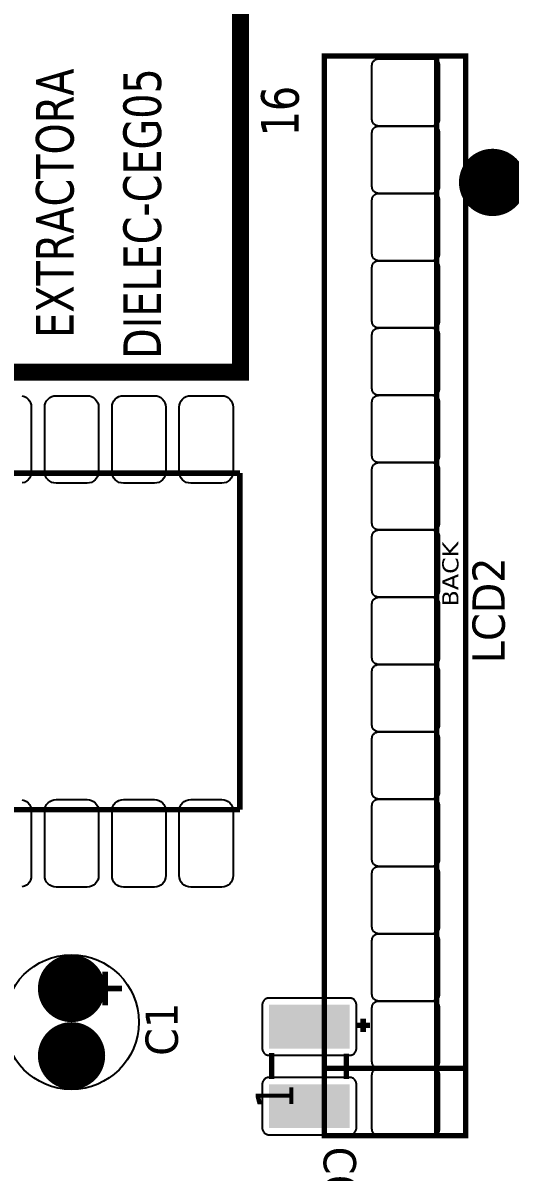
# Model space of a CAD drawing. Header units: millimetres. Extents: x 123.5 to 144.3, y 105.4 to 121.6.
# Drawn here: x 129.237 to 130.323, y 110.356 to 112.917 of the extents above; entities that cross this region are included whole.
import ezdxf

# ---------------------------------------------------------------- set-up
doc = ezdxf.new("R2010")
doc.units = ezdxf.units.MM
doc.layers.add('DESC', color=250, linetype='Continuous')
doc.styles.get("Standard").update_dxf_attribs({"font": 'tahoma.ttf'})

# ---------------------------------------------------------------- blocks, each defined once
blk = doc.blocks.new('RPAD')
blk.add_trace([(-0.5, -0.5), (-0.5, 0.5), (0.5, -0.5), (0.5, 0.5)])
blk = doc.blocks.new('EPAD')
at = {"const_width": 0.5}
blk.add_lwpolyline([(-0.25, 0, 1), (0.25, 0, 1)], format="xyb", close=True, dxfattribs=at)
blk = doc.blocks.new('CEGHV2')
for points, const_width in [([(127.9693, 113.5557), (127.9693, 111.5557)], 0.008), ([(127.9693, 113.5557), (127.9693, 111.5557)], 0.008), ([(127.9693, 113.5557), (127.9693, 111.5557)], 0.008), ([(128.4693, 113.5557), (128.4693, 111.5557)], 0.008), ([(128.4693, 113.5557), (128.4693, 111.5557)], 0.008), ([(128.4693, 113.5557), (128.4693, 111.5557)], 0.008), ([(128.6193, 111.5547), (129.2493, 111.5547), (129.2493, 111.9721), (128.6193, 111.9721), (128.6193, 111.5547)], 0.025), ([(128.6193, 111.5547), (129.2493, 111.5547), (129.2493, 111.9721), (128.6193, 111.9721), (128.6193, 111.5547)], 0.025), ([(128.6193, 111.5547), (129.2493, 111.5547), (129.2493, 111.9721), (128.6193, 111.9721), (128.6193, 111.5547)], 0.025), ([(127.7036, 111.7309), (127.7036, 111.7809)], 0.008), ([(127.7036, 111.7309), (127.7036, 111.7809)], 0.008), ([(127.7036, 111.7309), (127.7036, 111.7809)], 0.008), ([(127.7286, 111.7559), (127.6786, 111.7559)], 0.008), ([(127.7286, 111.7559), (127.6786, 111.7559)], 0.008), ([(127.7286, 111.7559), (127.6786, 111.7559)], 0.008), ([(128.4693, 111.5557), (127.9693, 111.5557)], 0.008), ([(128.4693, 111.5557), (127.9693, 111.5557)], 0.008), ([(128.4693, 111.5557), (127.9693, 111.5557)], 0.008), ([(127.5689, 111.5084), (127.6079, 111.5084)], 0.008), ([(127.5689, 111.5084), (127.6079, 111.5084)], 0.008), ([(127.5689, 111.5084), (127.6079, 111.5084)], 0.008), ([(127.485, 111.2199), (129.089, 111.2199), (129.089, 111.4301), (127.485, 111.4301), (127.485, 111.2199)], 0.008), ([(127.485, 111.2199), (129.089, 111.2199), (129.089, 111.4301), (127.485, 111.4301), (127.485, 111.2199)], 0.008), ([(127.485, 111.2199), (129.089, 111.2199), (129.089, 111.4301), (127.485, 111.4301), (127.485, 111.2199)], 0.008), ([(127.585, 111.4262), (127.585, 111.2238)], 0.008), ([(127.585, 111.4262), (127.585, 111.2238)], 0.008), ([(127.585, 111.4262), (127.585, 111.2238)], 0.008), ([(127.5689, 111.3974), (127.6069, 111.3974)], 0.008), ([(127.5689, 111.3974), (127.6069, 111.3974)], 0.008), ([(127.5689, 111.3974), (127.6069, 111.3974)], 0.008), ([(127.6489, 111.3824), (127.6489, 111.3624)], 0.008), ([(127.6489, 111.3824), (127.6489, 111.3624)], 0.008), ([(127.6489, 111.3824), (127.6489, 111.3624)], 0.008), ([(127.6389, 111.3724), (127.6589, 111.3724)], 0.008), ([(127.6389, 111.3724), (127.6589, 111.3724)], 0.008), ([(127.6389, 111.3724), (127.6589, 111.3724)], 0.008), ([(127.4878, 111.2632), (129.0862, 111.2632)], 0.008), ([(127.4878, 111.2632), (129.0862, 111.2632)], 0.008), ([(127.4878, 111.2632), (129.0862, 111.2632)], 0.008)]:
    blk.add_lwpolyline(points, dxfattribs=dict(const_width=const_width))
for points in [[(127.984, 111.8792), (127.983, 111.876), (127.9815, 111.8731), (127.9794, 111.8706), (127.9769, 111.8686), (127.974, 111.867), (127.9708, 111.866), (127.9673, 111.8657), (127.8713, 111.8657), (127.8678, 111.866), (127.8646, 111.867), (127.8617, 111.8686), (127.8592, 111.8706), (127.8572, 111.8731), (127.8556, 111.876), (127.8547, 111.8792)], [(128.584, 111.8792), (128.583, 111.876), (128.5815, 111.8731), (128.5794, 111.8706), (128.5769, 111.8686), (128.574, 111.867), (128.5708, 111.866), (128.5673, 111.8657), (128.4713, 111.8657), (128.4678, 111.866), (128.4646, 111.867), (128.4617, 111.8686), (128.4592, 111.8706), (128.4572, 111.8731), (128.4556, 111.876), (128.4547, 111.8792)]]:
    blk.add_lwpolyline(points)
for points in [[(127.9843, 111.8287), (127.9843, 111.7827), (127.984, 111.7792), (127.983, 111.776), (127.9815, 111.7731), (127.9794, 111.7706), (127.9769, 111.7686), (127.974, 111.767), (127.9708, 111.766), (127.9673, 111.7657), (127.8713, 111.7657), (127.8678, 111.766), (127.8646, 111.767), (127.8617, 111.7686), (127.8592, 111.7706), (127.8572, 111.7731), (127.8556, 111.776), (127.8547, 111.7792), (127.8543, 111.7827), (127.8543, 111.8287), (127.8547, 111.8322), (127.8556, 111.8354), (127.8572, 111.8383), (127.8592, 111.8408), (127.8617, 111.8429), (127.8646, 111.8444), (127.8678, 111.8454), (127.8713, 111.8457), (127.9673, 111.8457), (127.9708, 111.8454), (127.974, 111.8444), (127.9769, 111.8429), (127.9794, 111.8408), (127.9815, 111.8383), (127.983, 111.8354), (127.984, 111.8322), (127.9843, 111.8287)], [(128.4543, 111.7827), (128.4543, 111.8287), (128.4547, 111.8322), (128.4556, 111.8354), (128.4572, 111.8383), (128.4592, 111.8408), (128.4617, 111.8429), (128.4646, 111.8444), (128.4678, 111.8454), (128.4713, 111.8457), (128.5673, 111.8457), (128.5708, 111.8454), (128.574, 111.8444), (128.5769, 111.8429), (128.5794, 111.8408), (128.5815, 111.8383), (128.583, 111.8354), (128.584, 111.8322), (128.5843, 111.8287), (128.5843, 111.7827), (128.584, 111.7792), (128.583, 111.776), (128.5815, 111.7731), (128.5794, 111.7706), (128.5769, 111.7686), (128.574, 111.767), (128.5708, 111.766), (128.5673, 111.7657), (128.4713, 111.7657), (128.4678, 111.766), (128.4646, 111.767), (128.4617, 111.7686), (128.4592, 111.7706), (128.4572, 111.7731), (128.4556, 111.776), (128.4547, 111.7792), (128.4543, 111.7827)], [(127.9843, 111.7287), (127.9843, 111.6827), (127.984, 111.6792), (127.983, 111.676), (127.9815, 111.6731), (127.9794, 111.6706), (127.9769, 111.6686), (127.974, 111.667), (127.9708, 111.666), (127.9673, 111.6657), (127.8713, 111.6657), (127.8678, 111.666), (127.8646, 111.667), (127.8617, 111.6686), (127.8592, 111.6706), (127.8572, 111.6731), (127.8556, 111.676), (127.8547, 111.6792), (127.8543, 111.6827), (127.8543, 111.7287), (127.8547, 111.7322), (127.8556, 111.7354), (127.8572, 111.7383), (127.8592, 111.7408), (127.8617, 111.7429), (127.8646, 111.7444), (127.8678, 111.7454), (127.8713, 111.7457), (127.9673, 111.7457), (127.9708, 111.7454), (127.974, 111.7444), (127.9769, 111.7429), (127.9794, 111.7408), (127.9815, 111.7383), (127.983, 111.7354), (127.984, 111.7322), (127.9843, 111.7287)], [(128.4543, 111.6827), (128.4543, 111.7287), (128.4547, 111.7322), (128.4556, 111.7354), (128.4572, 111.7383), (128.4592, 111.7408), (128.4617, 111.7429), (128.4646, 111.7444), (128.4678, 111.7454), (128.4713, 111.7457), (128.5673, 111.7457), (128.5708, 111.7454), (128.574, 111.7444), (128.5769, 111.7429), (128.5794, 111.7408), (128.5815, 111.7383), (128.583, 111.7354), (128.584, 111.7322), (128.5843, 111.7287), (128.5843, 111.6827), (128.584, 111.6792), (128.583, 111.676), (128.5815, 111.6731), (128.5794, 111.6706), (128.5769, 111.6686), (128.574, 111.667), (128.5708, 111.666), (128.5673, 111.6657), (128.4713, 111.6657), (128.4678, 111.666), (128.4646, 111.667), (128.4617, 111.6686), (128.4592, 111.6706), (128.4572, 111.6731), (128.4556, 111.676), (128.4547, 111.6792), (128.4543, 111.6827)], [(127.9843, 111.6287), (127.9843, 111.5827), (127.984, 111.5792), (127.983, 111.576), (127.9815, 111.5731), (127.9794, 111.5706), (127.9769, 111.5686), (127.974, 111.567), (127.9708, 111.566), (127.9673, 111.5657), (127.8713, 111.5657), (127.8678, 111.566), (127.8646, 111.567), (127.8617, 111.5686), (127.8592, 111.5706), (127.8572, 111.5731), (127.8556, 111.576), (127.8547, 111.5792), (127.8543, 111.5827), (127.8543, 111.6287), (127.8547, 111.6322), (127.8556, 111.6354), (127.8572, 111.6383), (127.8592, 111.6408), (127.8617, 111.6429), (127.8646, 111.6444), (127.8678, 111.6454), (127.8713, 111.6457), (127.9673, 111.6457), (127.9708, 111.6454), (127.974, 111.6444), (127.9769, 111.6429), (127.9794, 111.6408), (127.9815, 111.6383), (127.983, 111.6354), (127.984, 111.6322), (127.9843, 111.6287)], [(128.4543, 111.5827), (128.4543, 111.6287), (128.4547, 111.6322), (128.4556, 111.6354), (128.4572, 111.6383), (128.4592, 111.6408), (128.4617, 111.6429), (128.4646, 111.6444), (128.4678, 111.6454), (128.4713, 111.6457), (128.5673, 111.6457), (128.5708, 111.6454), (128.574, 111.6444), (128.5769, 111.6429), (128.5794, 111.6408), (128.5815, 111.6383), (128.583, 111.6354), (128.584, 111.6322), (128.5843, 111.6287), (128.5843, 111.5827), (128.584, 111.5792), (128.583, 111.576), (128.5815, 111.5731), (128.5794, 111.5706), (128.5769, 111.5686), (128.574, 111.567), (128.5708, 111.566), (128.5673, 111.5657), (128.4713, 111.5657), (128.4678, 111.566), (128.4646, 111.567), (128.4617, 111.5686), (128.4592, 111.5706), (128.4572, 111.5731), (128.4556, 111.576), (128.4547, 111.5792), (128.4543, 111.5827)], [(127.4964, 111.3824), (127.5614, 111.3824), (127.5624, 111.3824), (127.5634, 111.3826), (127.5644, 111.3828), (127.5653, 111.3832), (127.5662, 111.3836), (127.567, 111.3841), (127.5678, 111.3846), (127.5685, 111.3853), (127.5691, 111.386), (127.5697, 111.3868), (127.5702, 111.3876), (127.5706, 111.3885), (127.5709, 111.3894), (127.5712, 111.3903), (127.5713, 111.3913), (127.5714, 111.3924), (127.5714, 111.5124), (127.5713, 111.5134), (127.5712, 111.5144), (127.5709, 111.5154), (127.5706, 111.5163), (127.5702, 111.5172), (127.5697, 111.518), (127.5691, 111.5188), (127.5685, 111.5195), (127.5678, 111.5201), (127.567, 111.5207), (127.5662, 111.5212), (127.5653, 111.5216), (127.5644, 111.5219), (127.5634, 111.5222), (127.5624, 111.5223), (127.5614, 111.5224), (127.4964, 111.5224), (127.4953, 111.5223), (127.4943, 111.5222), (127.4934, 111.5219), (127.4925, 111.5216), (127.4916, 111.5212), (127.4908, 111.5207), (127.49, 111.5201), (127.4893, 111.5195), (127.4886, 111.5188), (127.4881, 111.518), (127.4876, 111.5172), (127.4872, 111.5163), (127.4868, 111.5154), (127.4866, 111.5144), (127.4864, 111.5134), (127.4864, 111.5124), (127.4864, 111.3924), (127.4864, 111.3913), (127.4866, 111.3903), (127.4868, 111.3894), (127.4872, 111.3885), (127.4876, 111.3876), (127.4881, 111.3868), (127.4886, 111.386), (127.4893, 111.3853), (127.49, 111.3846), (127.4908, 111.3841), (127.4916, 111.3836), (127.4925, 111.3832), (127.4934, 111.3828), (127.4943, 111.3826), (127.4953, 111.3824), (127.4964, 111.3824)], [(127.6144, 111.3824), (127.6794, 111.3824), (127.6804, 111.3824), (127.6814, 111.3826), (127.6824, 111.3828), (127.6833, 111.3832), (127.6842, 111.3836), (127.685, 111.3841), (127.6858, 111.3846), (127.6865, 111.3853), (127.6871, 111.386), (127.6877, 111.3868), (127.6882, 111.3876), (127.6886, 111.3885), (127.6889, 111.3894), (127.6892, 111.3903), (127.6893, 111.3913), (127.6894, 111.3924), (127.6894, 111.5124), (127.6893, 111.5134), (127.6892, 111.5144), (127.6889, 111.5154), (127.6886, 111.5163), (127.6882, 111.5172), (127.6877, 111.518), (127.6871, 111.5188), (127.6865, 111.5195), (127.6858, 111.5201), (127.685, 111.5207), (127.6842, 111.5212), (127.6833, 111.5216), (127.6824, 111.5219), (127.6814, 111.5222), (127.6804, 111.5223), (127.6794, 111.5224), (127.6144, 111.5224), (127.6133, 111.5223), (127.6123, 111.5222), (127.6114, 111.5219), (127.6105, 111.5216), (127.6096, 111.5212), (127.6088, 111.5207), (127.608, 111.5201), (127.6073, 111.5195), (127.6066, 111.5188), (127.6061, 111.518), (127.6056, 111.5172), (127.6052, 111.5163), (127.6048, 111.5154), (127.6046, 111.5144), (127.6044, 111.5134), (127.6044, 111.5124), (127.6044, 111.3924), (127.6044, 111.3913), (127.6046, 111.3903), (127.6048, 111.3894), (127.6052, 111.3885), (127.6056, 111.3876), (127.6061, 111.3868), (127.6066, 111.386), (127.6073, 111.3853), (127.608, 111.3846), (127.6088, 111.3841), (127.6096, 111.3836), (127.6105, 111.3832), (127.6114, 111.3828), (127.6123, 111.3826), (127.6133, 111.3824), (127.6144, 111.3824)], [(127.495, 111.3593), (127.575, 111.3593), (127.576, 111.3592), (127.577, 111.3591), (127.578, 111.3588), (127.5789, 111.3585), (127.5798, 111.3581), (127.5806, 111.3576), (127.5814, 111.357), (127.5821, 111.3564), (127.5827, 111.3557), (127.5833, 111.3549), (127.5838, 111.3541), (127.5842, 111.3532), (127.5846, 111.3523), (127.5848, 111.3513), (127.5849, 111.3503), (127.585, 111.3493), (127.585, 111.2693), (127.5849, 111.2682), (127.5848, 111.2672), (127.5846, 111.2662), (127.5842, 111.2653), (127.5838, 111.2644), (127.5833, 111.2636), (127.5827, 111.2629), (127.5821, 111.2621), (127.5814, 111.2615), (127.5806, 111.2609), (127.5798, 111.2604), (127.5789, 111.26), (127.578, 111.2597), (127.577, 111.2595), (127.576, 111.2593), (127.575, 111.2593), (127.495, 111.2593), (127.494, 111.2593), (127.493, 111.2595), (127.492, 111.2597), (127.4911, 111.26), (127.4902, 111.2604), (127.4894, 111.2609), (127.4886, 111.2615), (127.4879, 111.2621), (127.4872, 111.2629), (127.4867, 111.2636), (127.4862, 111.2644), (127.4858, 111.2653), (127.4854, 111.2662), (127.4852, 111.2672), (127.485, 111.2682), (127.485, 111.2693), (127.485, 111.3493), (127.485, 111.3503), (127.4852, 111.3513), (127.4854, 111.3523), (127.4858, 111.3532), (127.4862, 111.3541), (127.4867, 111.3549), (127.4872, 111.3557), (127.4879, 111.3564), (127.4886, 111.357), (127.4894, 111.3576), (127.4902, 111.3581), (127.4911, 111.3585), (127.492, 111.3588), (127.493, 111.3591), (127.494, 111.3592), (127.495, 111.3593)], [(127.595, 111.3593), (127.675, 111.3593), (127.676, 111.3592), (127.677, 111.3591), (127.678, 111.3588), (127.6789, 111.3585), (127.6798, 111.3581), (127.6806, 111.3576), (127.6814, 111.357), (127.6821, 111.3564), (127.6827, 111.3557), (127.6833, 111.3549), (127.6838, 111.3541), (127.6842, 111.3532), (127.6846, 111.3523), (127.6848, 111.3513), (127.6849, 111.3503), (127.685, 111.3493), (127.685, 111.2693), (127.6849, 111.2682), (127.6848, 111.2672), (127.6846, 111.2662), (127.6842, 111.2653), (127.6838, 111.2644), (127.6833, 111.2636), (127.6827, 111.2629), (127.6821, 111.2621), (127.6814, 111.2615), (127.6806, 111.2609), (127.6798, 111.2604), (127.6789, 111.26), (127.678, 111.2597), (127.677, 111.2595), (127.676, 111.2593), (127.675, 111.2593), (127.595, 111.2593), (127.594, 111.2593), (127.593, 111.2595), (127.592, 111.2597), (127.5911, 111.26), (127.5902, 111.2604), (127.5894, 111.2609), (127.5886, 111.2615), (127.5879, 111.2621), (127.5872, 111.2629), (127.5867, 111.2636), (127.5862, 111.2644), (127.5858, 111.2653), (127.5854, 111.2662), (127.5852, 111.2672), (127.585, 111.2682), (127.585, 111.2693), (127.585, 111.3493), (127.585, 111.3503), (127.5852, 111.3513), (127.5854, 111.3523), (127.5858, 111.3532), (127.5862, 111.3541), (127.5867, 111.3549), (127.5872, 111.3557), (127.5879, 111.3564), (127.5886, 111.357), (127.5894, 111.3576), (127.5902, 111.3581), (127.5911, 111.3585), (127.592, 111.3588), (127.593, 111.3591), (127.594, 111.3592), (127.595, 111.3593)], [(127.695, 111.3593), (127.775, 111.3593), (127.776, 111.3592), (127.777, 111.3591), (127.778, 111.3588), (127.7789, 111.3585), (127.7798, 111.3581), (127.7806, 111.3576), (127.7814, 111.357), (127.7821, 111.3564), (127.7827, 111.3557), (127.7833, 111.3549), (127.7838, 111.3541), (127.7842, 111.3532), (127.7846, 111.3523), (127.7848, 111.3513), (127.7849, 111.3503), (127.785, 111.3493), (127.785, 111.2693), (127.7849, 111.2682), (127.7848, 111.2672), (127.7846, 111.2662), (127.7842, 111.2653), (127.7838, 111.2644), (127.7833, 111.2636), (127.7827, 111.2629), (127.7821, 111.2621), (127.7814, 111.2615), (127.7806, 111.2609), (127.7798, 111.2604), (127.7789, 111.26), (127.778, 111.2597), (127.777, 111.2595), (127.776, 111.2593), (127.775, 111.2593), (127.695, 111.2593), (127.694, 111.2593), (127.693, 111.2595), (127.692, 111.2597), (127.6911, 111.26), (127.6902, 111.2604), (127.6894, 111.2609), (127.6886, 111.2615), (127.6879, 111.2621), (127.6872, 111.2629), (127.6867, 111.2636), (127.6862, 111.2644), (127.6858, 111.2653), (127.6854, 111.2662), (127.6852, 111.2672), (127.685, 111.2682), (127.685, 111.2693), (127.685, 111.3493), (127.685, 111.3503), (127.6852, 111.3513), (127.6854, 111.3523), (127.6858, 111.3532), (127.6862, 111.3541), (127.6867, 111.3549), (127.6872, 111.3557), (127.6879, 111.3564), (127.6886, 111.357), (127.6894, 111.3576), (127.6902, 111.3581), (127.6911, 111.3585), (127.692, 111.3588), (127.693, 111.3591), (127.694, 111.3592), (127.695, 111.3593)], [(127.795, 111.3593), (127.875, 111.3593), (127.876, 111.3592), (127.877, 111.3591), (127.878, 111.3588), (127.8789, 111.3585), (127.8798, 111.3581), (127.8806, 111.3576), (127.8814, 111.357), (127.8821, 111.3564), (127.8827, 111.3557), (127.8833, 111.3549), (127.8838, 111.3541), (127.8842, 111.3532), (127.8846, 111.3523), (127.8848, 111.3513), (127.8849, 111.3503), (127.885, 111.3493), (127.885, 111.2693), (127.8849, 111.2682), (127.8848, 111.2672), (127.8846, 111.2662), (127.8842, 111.2653), (127.8838, 111.2644), (127.8833, 111.2636), (127.8827, 111.2629), (127.8821, 111.2621), (127.8814, 111.2615), (127.8806, 111.2609), (127.8798, 111.2604), (127.8789, 111.26), (127.878, 111.2597), (127.877, 111.2595), (127.876, 111.2593), (127.875, 111.2593), (127.795, 111.2593), (127.794, 111.2593), (127.793, 111.2595), (127.792, 111.2597), (127.7911, 111.26), (127.7902, 111.2604), (127.7894, 111.2609), (127.7886, 111.2615), (127.7879, 111.2621), (127.7872, 111.2629), (127.7867, 111.2636), (127.7862, 111.2644), (127.7858, 111.2653), (127.7854, 111.2662), (127.7852, 111.2672), (127.785, 111.2682), (127.785, 111.2693), (127.785, 111.3493), (127.785, 111.3503), (127.7852, 111.3513), (127.7854, 111.3523), (127.7858, 111.3532), (127.7862, 111.3541), (127.7867, 111.3549), (127.7872, 111.3557), (127.7879, 111.3564), (127.7886, 111.357), (127.7894, 111.3576), (127.7902, 111.3581), (127.7911, 111.3585), (127.792, 111.3588), (127.793, 111.3591), (127.794, 111.3592), (127.795, 111.3593)], [(127.895, 111.3593), (127.975, 111.3593), (127.976, 111.3592), (127.977, 111.3591), (127.978, 111.3588), (127.9789, 111.3585), (127.9798, 111.3581), (127.9806, 111.3576), (127.9814, 111.357), (127.9821, 111.3564), (127.9827, 111.3557), (127.9833, 111.3549), (127.9838, 111.3541), (127.9842, 111.3532), (127.9846, 111.3523), (127.9848, 111.3513), (127.9849, 111.3503), (127.985, 111.3493), (127.985, 111.2693), (127.9849, 111.2682), (127.9848, 111.2672), (127.9846, 111.2662), (127.9842, 111.2653), (127.9838, 111.2644), (127.9833, 111.2636), (127.9827, 111.2629), (127.9821, 111.2621), (127.9814, 111.2615), (127.9806, 111.2609), (127.9798, 111.2604), (127.9789, 111.26), (127.978, 111.2597), (127.977, 111.2595), (127.976, 111.2593), (127.975, 111.2593), (127.895, 111.2593), (127.894, 111.2593), (127.893, 111.2595), (127.892, 111.2597), (127.8911, 111.26), (127.8902, 111.2604), (127.8894, 111.2609), (127.8886, 111.2615), (127.8879, 111.2621), (127.8872, 111.2629), (127.8867, 111.2636), (127.8862, 111.2644), (127.8858, 111.2653), (127.8854, 111.2662), (127.8852, 111.2672), (127.885, 111.2682), (127.885, 111.2693), (127.885, 111.3493), (127.885, 111.3503), (127.8852, 111.3513), (127.8854, 111.3523), (127.8858, 111.3532), (127.8862, 111.3541), (127.8867, 111.3549), (127.8872, 111.3557), (127.8879, 111.3564), (127.8886, 111.357), (127.8894, 111.3576), (127.8902, 111.3581), (127.8911, 111.3585), (127.892, 111.3588), (127.893, 111.3591), (127.894, 111.3592), (127.895, 111.3593)], [(127.995, 111.3593), (128.075, 111.3593), (128.076, 111.3592), (128.077, 111.3591), (128.078, 111.3588), (128.0789, 111.3585), (128.0798, 111.3581), (128.0806, 111.3576), (128.0814, 111.357), (128.0821, 111.3564), (128.0827, 111.3557), (128.0833, 111.3549), (128.0838, 111.3541), (128.0842, 111.3532), (128.0846, 111.3523), (128.0848, 111.3513), (128.0849, 111.3503), (128.085, 111.3493), (128.085, 111.2693), (128.0849, 111.2682), (128.0848, 111.2672), (128.0846, 111.2662), (128.0842, 111.2653), (128.0838, 111.2644), (128.0833, 111.2636), (128.0827, 111.2629), (128.0821, 111.2621), (128.0814, 111.2615), (128.0806, 111.2609), (128.0798, 111.2604), (128.0789, 111.26), (128.078, 111.2597), (128.077, 111.2595), (128.076, 111.2593), (128.075, 111.2593), (127.995, 111.2593), (127.994, 111.2593), (127.993, 111.2595), (127.992, 111.2597), (127.9911, 111.26), (127.9902, 111.2604), (127.9894, 111.2609), (127.9886, 111.2615), (127.9879, 111.2621), (127.9872, 111.2629), (127.9867, 111.2636), (127.9862, 111.2644), (127.9858, 111.2653), (127.9854, 111.2662), (127.9852, 111.2672), (127.985, 111.2682), (127.985, 111.2693), (127.985, 111.3493), (127.985, 111.3503), (127.9852, 111.3513), (127.9854, 111.3523), (127.9858, 111.3532), (127.9862, 111.3541), (127.9867, 111.3549), (127.9872, 111.3557), (127.9879, 111.3564), (127.9886, 111.357), (127.9894, 111.3576), (127.9902, 111.3581), (127.9911, 111.3585), (127.992, 111.3588), (127.993, 111.3591), (127.994, 111.3592), (127.995, 111.3593)], [(128.095, 111.3593), (128.175, 111.3593), (128.176, 111.3592), (128.177, 111.3591), (128.178, 111.3588), (128.1789, 111.3585), (128.1798, 111.3581), (128.1806, 111.3576), (128.1814, 111.357), (128.1821, 111.3564), (128.1827, 111.3557), (128.1833, 111.3549), (128.1838, 111.3541), (128.1842, 111.3532), (128.1846, 111.3523), (128.1848, 111.3513), (128.1849, 111.3503), (128.185, 111.3493), (128.185, 111.2693), (128.1849, 111.2682), (128.1848, 111.2672), (128.1846, 111.2662), (128.1842, 111.2653), (128.1838, 111.2644), (128.1833, 111.2636), (128.1827, 111.2629), (128.1821, 111.2621), (128.1814, 111.2615), (128.1806, 111.2609), (128.1798, 111.2604), (128.1789, 111.26), (128.178, 111.2597), (128.177, 111.2595), (128.176, 111.2593), (128.175, 111.2593), (128.095, 111.2593), (128.094, 111.2593), (128.093, 111.2595), (128.092, 111.2597), (128.0911, 111.26), (128.0902, 111.2604), (128.0894, 111.2609), (128.0886, 111.2615), (128.0879, 111.2621), (128.0872, 111.2629), (128.0867, 111.2636), (128.0862, 111.2644), (128.0858, 111.2653), (128.0854, 111.2662), (128.0852, 111.2672), (128.085, 111.2682), (128.085, 111.2693), (128.085, 111.3493), (128.085, 111.3503), (128.0852, 111.3513), (128.0854, 111.3523), (128.0858, 111.3532), (128.0862, 111.3541), (128.0867, 111.3549), (128.0872, 111.3557), (128.0879, 111.3564), (128.0886, 111.357), (128.0894, 111.3576), (128.0902, 111.3581), (128.0911, 111.3585), (128.092, 111.3588), (128.093, 111.3591), (128.094, 111.3592), (128.095, 111.3593)], [(128.195, 111.3593), (128.275, 111.3593), (128.276, 111.3592), (128.277, 111.3591), (128.278, 111.3588), (128.2789, 111.3585), (128.2798, 111.3581), (128.2806, 111.3576), (128.2814, 111.357), (128.2821, 111.3564), (128.2827, 111.3557), (128.2833, 111.3549), (128.2838, 111.3541), (128.2842, 111.3532), (128.2846, 111.3523), (128.2848, 111.3513), (128.2849, 111.3503), (128.285, 111.3493), (128.285, 111.2693), (128.2849, 111.2682), (128.2848, 111.2672), (128.2846, 111.2662), (128.2842, 111.2653), (128.2838, 111.2644), (128.2833, 111.2636), (128.2827, 111.2629), (128.2821, 111.2621), (128.2814, 111.2615), (128.2806, 111.2609), (128.2798, 111.2604), (128.2789, 111.26), (128.278, 111.2597), (128.277, 111.2595), (128.276, 111.2593), (128.275, 111.2593), (128.195, 111.2593), (128.194, 111.2593), (128.193, 111.2595), (128.192, 111.2597), (128.1911, 111.26), (128.1902, 111.2604), (128.1894, 111.2609), (128.1886, 111.2615), (128.1879, 111.2621), (128.1872, 111.2629), (128.1867, 111.2636), (128.1862, 111.2644), (128.1858, 111.2653), (128.1854, 111.2662), (128.1852, 111.2672), (128.185, 111.2682), (128.185, 111.2693), (128.185, 111.3493), (128.185, 111.3503), (128.1852, 111.3513), (128.1854, 111.3523), (128.1858, 111.3532), (128.1862, 111.3541), (128.1867, 111.3549), (128.1872, 111.3557), (128.1879, 111.3564), (128.1886, 111.357), (128.1894, 111.3576), (128.1902, 111.3581), (128.1911, 111.3585), (128.192, 111.3588), (128.193, 111.3591), (128.194, 111.3592), (128.195, 111.3593)], [(128.295, 111.3593), (128.375, 111.3593), (128.376, 111.3592), (128.377, 111.3591), (128.378, 111.3588), (128.3789, 111.3585), (128.3798, 111.3581), (128.3806, 111.3576), (128.3814, 111.357), (128.3821, 111.3564), (128.3827, 111.3557), (128.3833, 111.3549), (128.3838, 111.3541), (128.3842, 111.3532), (128.3846, 111.3523), (128.3848, 111.3513), (128.3849, 111.3503), (128.385, 111.3493), (128.385, 111.2693), (128.3849, 111.2682), (128.3848, 111.2672), (128.3846, 111.2662), (128.3842, 111.2653), (128.3838, 111.2644), (128.3833, 111.2636), (128.3827, 111.2629), (128.3821, 111.2621), (128.3814, 111.2615), (128.3806, 111.2609), (128.3798, 111.2604), (128.3789, 111.26), (128.378, 111.2597), (128.377, 111.2595), (128.376, 111.2593), (128.375, 111.2593), (128.295, 111.2593), (128.294, 111.2593), (128.293, 111.2595), (128.292, 111.2597), (128.2911, 111.26), (128.2902, 111.2604), (128.2894, 111.2609), (128.2886, 111.2615), (128.2879, 111.2621), (128.2872, 111.2629), (128.2867, 111.2636), (128.2862, 111.2644), (128.2858, 111.2653), (128.2854, 111.2662), (128.2852, 111.2672), (128.285, 111.2682), (128.285, 111.2693), (128.285, 111.3493), (128.285, 111.3503), (128.2852, 111.3513), (128.2854, 111.3523), (128.2858, 111.3532), (128.2862, 111.3541), (128.2867, 111.3549), (128.2872, 111.3557), (128.2879, 111.3564), (128.2886, 111.357), (128.2894, 111.3576), (128.2902, 111.3581), (128.2911, 111.3585), (128.292, 111.3588), (128.293, 111.3591), (128.294, 111.3592), (128.295, 111.3593)], [(128.395, 111.3593), (128.475, 111.3593), (128.476, 111.3592), (128.477, 111.3591), (128.478, 111.3588), (128.4789, 111.3585), (128.4798, 111.3581), (128.4806, 111.3576), (128.4814, 111.357), (128.4821, 111.3564), (128.4827, 111.3557), (128.4833, 111.3549), (128.4838, 111.3541), (128.4842, 111.3532), (128.4846, 111.3523), (128.4848, 111.3513), (128.4849, 111.3503), (128.485, 111.3493), (128.485, 111.2693), (128.4849, 111.2682), (128.4848, 111.2672), (128.4846, 111.2662), (128.4842, 111.2653), (128.4838, 111.2644), (128.4833, 111.2636), (128.4827, 111.2629), (128.4821, 111.2621), (128.4814, 111.2615), (128.4806, 111.2609), (128.4798, 111.2604), (128.4789, 111.26), (128.478, 111.2597), (128.477, 111.2595), (128.476, 111.2593), (128.475, 111.2593), (128.395, 111.2593), (128.394, 111.2593), (128.393, 111.2595), (128.392, 111.2597), (128.3911, 111.26), (128.3902, 111.2604), (128.3894, 111.2609), (128.3886, 111.2615), (128.3879, 111.2621), (128.3872, 111.2629), (128.3867, 111.2636), (128.3862, 111.2644), (128.3858, 111.2653), (128.3854, 111.2662), (128.3852, 111.2672), (128.385, 111.2682), (128.385, 111.2693), (128.385, 111.3493), (128.385, 111.3503), (128.3852, 111.3513), (128.3854, 111.3523), (128.3858, 111.3532), (128.3862, 111.3541), (128.3867, 111.3549), (128.3872, 111.3557), (128.3879, 111.3564), (128.3886, 111.357), (128.3894, 111.3576), (128.3902, 111.3581), (128.3911, 111.3585), (128.392, 111.3588), (128.393, 111.3591), (128.394, 111.3592), (128.395, 111.3593)], [(128.495, 111.3593), (128.575, 111.3593), (128.576, 111.3592), (128.577, 111.3591), (128.578, 111.3588), (128.5789, 111.3585), (128.5798, 111.3581), (128.5806, 111.3576), (128.5814, 111.357), (128.5821, 111.3564), (128.5827, 111.3557), (128.5833, 111.3549), (128.5838, 111.3541), (128.5842, 111.3532), (128.5846, 111.3523), (128.5848, 111.3513), (128.5849, 111.3503), (128.585, 111.3493), (128.585, 111.2693), (128.5849, 111.2682), (128.5848, 111.2672), (128.5846, 111.2662), (128.5842, 111.2653), (128.5838, 111.2644), (128.5833, 111.2636), (128.5827, 111.2629), (128.5821, 111.2621), (128.5814, 111.2615), (128.5806, 111.2609), (128.5798, 111.2604), (128.5789, 111.26), (128.578, 111.2597), (128.577, 111.2595), (128.576, 111.2593), (128.575, 111.2593), (128.495, 111.2593), (128.494, 111.2593), (128.493, 111.2595), (128.492, 111.2597), (128.4911, 111.26), (128.4902, 111.2604), (128.4894, 111.2609), (128.4886, 111.2615), (128.4879, 111.2621), (128.4872, 111.2629), (128.4867, 111.2636), (128.4862, 111.2644), (128.4858, 111.2653), (128.4854, 111.2662), (128.4852, 111.2672), (128.485, 111.2682), (128.485, 111.2693), (128.485, 111.3493), (128.485, 111.3503), (128.4852, 111.3513), (128.4854, 111.3523), (128.4858, 111.3532), (128.4862, 111.3541), (128.4867, 111.3549), (128.4872, 111.3557), (128.4879, 111.3564), (128.4886, 111.357), (128.4894, 111.3576), (128.4902, 111.3581), (128.4911, 111.3585), (128.492, 111.3588), (128.493, 111.3591), (128.494, 111.3592), (128.495, 111.3593)], [(128.595, 111.3593), (128.675, 111.3593), (128.676, 111.3592), (128.677, 111.3591), (128.678, 111.3588), (128.6789, 111.3585), (128.6798, 111.3581), (128.6806, 111.3576), (128.6814, 111.357), (128.6821, 111.3564), (128.6827, 111.3557), (128.6833, 111.3549), (128.6838, 111.3541), (128.6842, 111.3532), (128.6846, 111.3523), (128.6848, 111.3513), (128.6849, 111.3503), (128.685, 111.3493), (128.685, 111.2693), (128.6849, 111.2682), (128.6848, 111.2672), (128.6846, 111.2662), (128.6842, 111.2653), (128.6838, 111.2644), (128.6833, 111.2636), (128.6827, 111.2629), (128.6821, 111.2621), (128.6814, 111.2615), (128.6806, 111.2609), (128.6798, 111.2604), (128.6789, 111.26), (128.678, 111.2597), (128.677, 111.2595), (128.676, 111.2593), (128.675, 111.2593), (128.595, 111.2593), (128.594, 111.2593), (128.593, 111.2595), (128.592, 111.2597), (128.5911, 111.26), (128.5902, 111.2604), (128.5894, 111.2609), (128.5886, 111.2615), (128.5879, 111.2621), (128.5872, 111.2629), (128.5867, 111.2636), (128.5862, 111.2644), (128.5858, 111.2653), (128.5854, 111.2662), (128.5852, 111.2672), (128.585, 111.2682), (128.585, 111.2693), (128.585, 111.3493), (128.585, 111.3503), (128.5852, 111.3513), (128.5854, 111.3523), (128.5858, 111.3532), (128.5862, 111.3541), (128.5867, 111.3549), (128.5872, 111.3557), (128.5879, 111.3564), (128.5886, 111.357), (128.5894, 111.3576), (128.5902, 111.3581), (128.5911, 111.3585), (128.592, 111.3588), (128.593, 111.3591), (128.594, 111.3592), (128.595, 111.3593)], [(128.695, 111.3593), (128.775, 111.3593), (128.776, 111.3592), (128.777, 111.3591), (128.778, 111.3588), (128.7789, 111.3585), (128.7798, 111.3581), (128.7806, 111.3576), (128.7814, 111.357), (128.7821, 111.3564), (128.7827, 111.3557), (128.7833, 111.3549), (128.7838, 111.3541), (128.7842, 111.3532), (128.7846, 111.3523), (128.7848, 111.3513), (128.7849, 111.3503), (128.785, 111.3493), (128.785, 111.2693), (128.7849, 111.2682), (128.7848, 111.2672), (128.7846, 111.2662), (128.7842, 111.2653), (128.7838, 111.2644), (128.7833, 111.2636), (128.7827, 111.2629), (128.7821, 111.2621), (128.7814, 111.2615), (128.7806, 111.2609), (128.7798, 111.2604), (128.7789, 111.26), (128.778, 111.2597), (128.777, 111.2595), (128.776, 111.2593), (128.775, 111.2593), (128.695, 111.2593), (128.694, 111.2593), (128.693, 111.2595), (128.692, 111.2597), (128.6911, 111.26), (128.6902, 111.2604), (128.6894, 111.2609), (128.6886, 111.2615), (128.6879, 111.2621), (128.6872, 111.2629), (128.6867, 111.2636), (128.6862, 111.2644), (128.6858, 111.2653), (128.6854, 111.2662), (128.6852, 111.2672), (128.685, 111.2682), (128.685, 111.2693), (128.685, 111.3493), (128.685, 111.3503), (128.6852, 111.3513), (128.6854, 111.3523), (128.6858, 111.3532), (128.6862, 111.3541), (128.6867, 111.3549), (128.6872, 111.3557), (128.6879, 111.3564), (128.6886, 111.357), (128.6894, 111.3576), (128.6902, 111.3581), (128.6911, 111.3585), (128.692, 111.3588), (128.693, 111.3591), (128.694, 111.3592), (128.695, 111.3593)], [(128.795, 111.3593), (128.875, 111.3593), (128.876, 111.3592), (128.877, 111.3591), (128.878, 111.3588), (128.8789, 111.3585), (128.8798, 111.3581), (128.8806, 111.3576), (128.8814, 111.357), (128.8821, 111.3564), (128.8827, 111.3557), (128.8833, 111.3549), (128.8838, 111.3541), (128.8842, 111.3532), (128.8846, 111.3523), (128.8848, 111.3513), (128.8849, 111.3503), (128.885, 111.3493), (128.885, 111.2693), (128.8849, 111.2682), (128.8848, 111.2672), (128.8846, 111.2662), (128.8842, 111.2653), (128.8838, 111.2644), (128.8833, 111.2636), (128.8827, 111.2629), (128.8821, 111.2621), (128.8814, 111.2615), (128.8806, 111.2609), (128.8798, 111.2604), (128.8789, 111.26), (128.878, 111.2597), (128.877, 111.2595), (128.876, 111.2593), (128.875, 111.2593), (128.795, 111.2593), (128.794, 111.2593), (128.793, 111.2595), (128.792, 111.2597), (128.7911, 111.26), (128.7902, 111.2604), (128.7894, 111.2609), (128.7886, 111.2615), (128.7879, 111.2621), (128.7872, 111.2629), (128.7867, 111.2636), (128.7862, 111.2644), (128.7858, 111.2653), (128.7854, 111.2662), (128.7852, 111.2672), (128.785, 111.2682), (128.785, 111.2693), (128.785, 111.3493), (128.785, 111.3503), (128.7852, 111.3513), (128.7854, 111.3523), (128.7858, 111.3532), (128.7862, 111.3541), (128.7867, 111.3549), (128.7872, 111.3557), (128.7879, 111.3564), (128.7886, 111.357), (128.7894, 111.3576), (128.7902, 111.3581), (128.7911, 111.3585), (128.792, 111.3588), (128.793, 111.3591), (128.794, 111.3592), (128.795, 111.3593)], [(128.895, 111.3593), (128.975, 111.3593), (128.976, 111.3592), (128.977, 111.3591), (128.978, 111.3588), (128.9789, 111.3585), (128.9798, 111.3581), (128.9806, 111.3576), (128.9814, 111.357), (128.9821, 111.3564), (128.9827, 111.3557), (128.9833, 111.3549), (128.9838, 111.3541), (128.9842, 111.3532), (128.9846, 111.3523), (128.9848, 111.3513), (128.9849, 111.3503), (128.985, 111.3493), (128.985, 111.2693), (128.9849, 111.2682), (128.9848, 111.2672), (128.9846, 111.2662), (128.9842, 111.2653), (128.9838, 111.2644), (128.9833, 111.2636), (128.9827, 111.2629), (128.9821, 111.2621), (128.9814, 111.2615), (128.9806, 111.2609), (128.9798, 111.2604), (128.9789, 111.26), (128.978, 111.2597), (128.977, 111.2595), (128.976, 111.2593), (128.975, 111.2593), (128.895, 111.2593), (128.894, 111.2593), (128.893, 111.2595), (128.892, 111.2597), (128.8911, 111.26), (128.8902, 111.2604), (128.8894, 111.2609), (128.8886, 111.2615), (128.8879, 111.2621), (128.8872, 111.2629), (128.8867, 111.2636), (128.8862, 111.2644), (128.8858, 111.2653), (128.8854, 111.2662), (128.8852, 111.2672), (128.885, 111.2682), (128.885, 111.2693), (128.885, 111.3493), (128.885, 111.3503), (128.8852, 111.3513), (128.8854, 111.3523), (128.8858, 111.3532), (128.8862, 111.3541), (128.8867, 111.3549), (128.8872, 111.3557), (128.8879, 111.3564), (128.8886, 111.357), (128.8894, 111.3576), (128.8902, 111.3581), (128.8911, 111.3585), (128.892, 111.3588), (128.893, 111.3591), (128.894, 111.3592), (128.895, 111.3593)], [(128.995, 111.3593), (129.075, 111.3593), (129.076, 111.3592), (129.077, 111.3591), (129.078, 111.3588), (129.0789, 111.3585), (129.0798, 111.3581), (129.0806, 111.3576), (129.0814, 111.357), (129.0821, 111.3564), (129.0827, 111.3557), (129.0833, 111.3549), (129.0838, 111.3541), (129.0842, 111.3532), (129.0846, 111.3523), (129.0848, 111.3513), (129.0849, 111.3503), (129.085, 111.3493), (129.085, 111.2693), (129.0849, 111.2682), (129.0848, 111.2672), (129.0846, 111.2662), (129.0842, 111.2653), (129.0838, 111.2644), (129.0833, 111.2636), (129.0827, 111.2629), (129.0821, 111.2621), (129.0814, 111.2615), (129.0806, 111.2609), (129.0798, 111.2604), (129.0789, 111.26), (129.078, 111.2597), (129.077, 111.2595), (129.076, 111.2593), (129.075, 111.2593), (128.995, 111.2593), (128.994, 111.2593), (128.993, 111.2595), (128.992, 111.2597), (128.9911, 111.26), (128.9902, 111.2604), (128.9894, 111.2609), (128.9886, 111.2615), (128.9879, 111.2621), (128.9872, 111.2629), (128.9867, 111.2636), (128.9862, 111.2644), (128.9858, 111.2653), (128.9854, 111.2662), (128.9852, 111.2672), (128.985, 111.2682), (128.985, 111.2693), (128.985, 111.3493), (128.985, 111.3503), (128.9852, 111.3513), (128.9854, 111.3523), (128.9858, 111.3532), (128.9862, 111.3541), (128.9867, 111.3549), (128.9872, 111.3557), (128.9879, 111.3564), (128.9886, 111.357), (128.9894, 111.3576), (128.9902, 111.3581), (128.9911, 111.3585), (128.992, 111.3588), (128.993, 111.3591), (128.994, 111.3592), (128.995, 111.3593)]]:
    blk.add_lwpolyline(points, close=True)
blk.add_circle((127.6536, 111.8059), 0.1)
blk.add_circle((127.6536, 111.8059), 0.1)
blk.add_circle((127.6536, 111.8059), 0.1)
at = {"xscale": 0.1, "yscale": 0.1}
for p in [(127.6036, 111.8059), (127.7036, 111.8059), (128.9013, 111.18)]:
    blk.add_blockref('EPAD', p, dxfattribs=at)
at = {"xscale": 0.065, "yscale": 0.12, "rotation": 180}
for p in [(127.5289, 111.4524), (127.6469, 111.4524)]:
    blk.add_blockref('RPAD', p, dxfattribs=at)
for s, height, width, p in [('EXTRACTORA', 0.056, 0.892857, (128.6705, 111.8028)), ('EXTRACTORA', 0.056, 0.892857, (128.6705, 111.8028)), ('EXTRACTORA', 0.056, 0.892857, (128.6705, 111.8028)), ('DIELEC-CEG05', 0.056, 0.892857, (128.639, 111.6729)), ('DIELEC-CEG05', 0.056, 0.892857, (128.639, 111.6729)), ('DIELEC-CEG05', 0.056, 0.892857, (128.639, 111.6729)), ('C1', 0.048, 1.041667, (127.6036, 111.6479)), ('C1', 0.048, 1.041667, (127.6036, 111.6479)), ('C1', 0.048, 1.041667, (127.6036, 111.6479)), ('1', 0.056, 0.892857, (127.5248, 111.476)), ('1', 0.056, 0.892857, (127.5248, 111.476)), ('1', 0.056, 0.892857, (127.5248, 111.476)), ('16', 0.056, 0.892857, (128.9697, 111.4681)), ('16', 0.056, 0.892857, (128.9697, 111.4681)), ('16', 0.056, 0.892857, (128.9697, 111.4681)), ('BACK', 0.024, 1.25, (128.2712, 111.2308)), ('BACK', 0.024, 1.25, (128.2712, 111.2308)), ('BACK', 0.024, 1.25, (128.2712, 111.2308)), ('LCD2', 0.048, 1.041667, (128.187, 111.1619)), ('LCD2', 0.048, 1.041667, (128.187, 111.1619)), ('LCD2', 0.048, 1.041667, (128.187, 111.1619))]:
    blk.add_text(s, height=height, dxfattribs=dict(width=width)).set_placement(p)
at = {"text_generation_flag": 2, "width": 1.041667}
blk.add_text('C6', height=0.048, dxfattribs=at).set_placement((127.4686, 111.3831))
blk.add_text('C6', height=0.048, dxfattribs=at).set_placement((127.4686, 111.3831))
blk.add_text('C6', height=0.048, dxfattribs=at).set_placement((127.4686, 111.3831))

msp = doc.modelspace()

# ---------------------------------------------------------------- block references
at = {"layer": 'DESC', "xscale": 1.5, "yscale": 1.5, "zscale": 1.5, "rotation": 90}
msp.add_blockref('CEGHV2', (297.054, -80.7908), dxfattribs=at)

doc.saveas('drawing.dxf')
